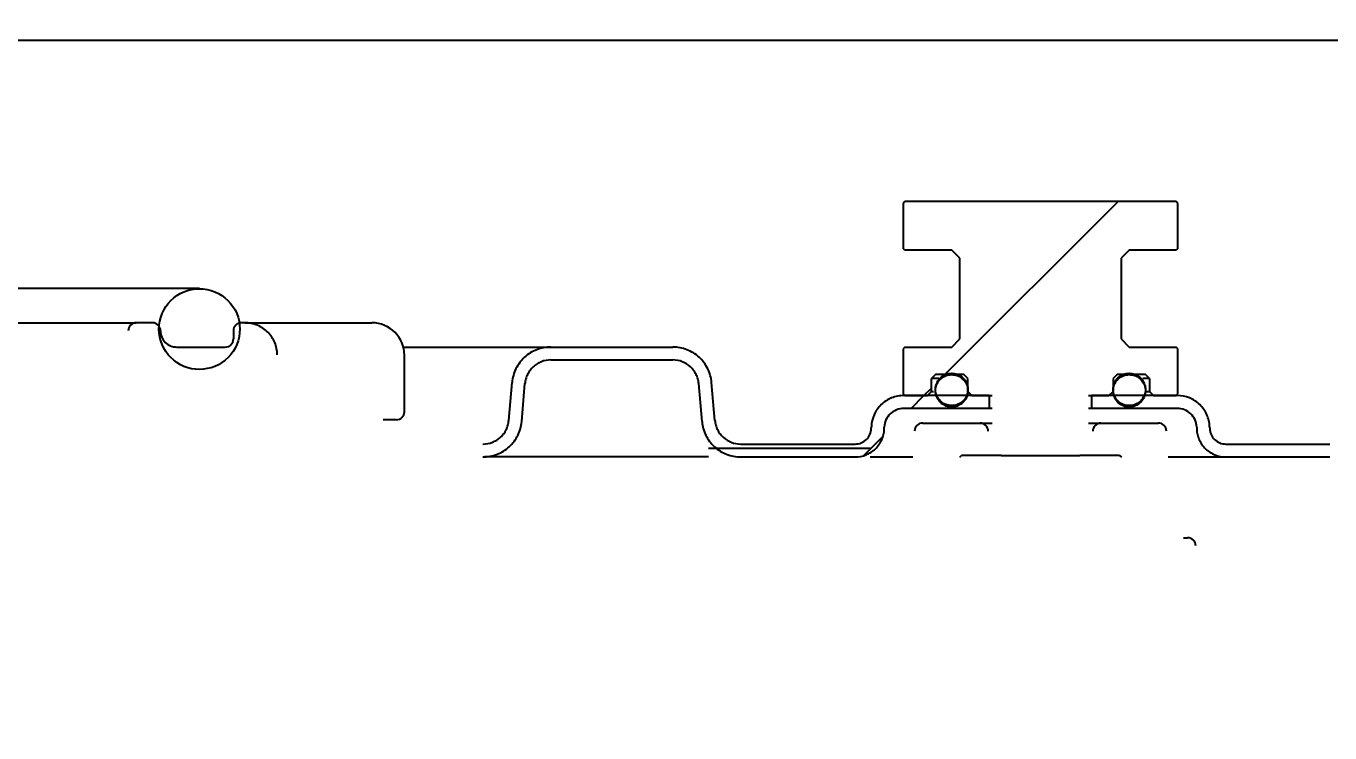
# Model space of a CAD drawing. Header units: millimetres. Extents: x 0 to 4637, y 0 to 3023.
# Drawn here: x 3714 to 3779.8, y 2643.1 to 2678.8 of the extents above; entities that cross this region are included whole.
import ezdxf
from ezdxf import colors
from ezdxf.entities.mleader import LeaderData, LeaderLine
from ezdxf.math import Vec2, Vec3

# ---------------------------------------------------------------- set-up
doc = ezdxf.new("R2010")
doc.units = ezdxf.units.MM
doc.layers.add('__192.168.1.11_U', color=7, linetype='Continuous')
doc.layers.add('Default', color=7, linetype='Continuous')
doc.styles.get("Standard").update_dxf_attribs({"font": 'calibri.ttf'})
pattern_1 = [(45, (804.727, 551.313), (-42.2873, 42.28725), []), (45, (832.92, 551.313), (-42.2873, 42.28725), [])]

msp = doc.modelspace()

# ---------------------------------------------------------------- hatches: boundary and pattern name
at = {"layer": '__192.168.1.11_U', "linetype": 'Continuous'}
h = msp.add_hatch(dxfattribs=at)
h.set_pattern_fill('LINE', scale=6.278552, angle=45, style=0)
h.set_pattern_definition([(45, (804.727, 551.313), (-14.09575, 14.09575), [])])
edge = h.paths.add_edge_path()
edge.add_line((3758.3075, 2669.9114), (3758.2197, 2669.8237))
edge.add_line((3758.2197, 2669.8237), (3758.2197, 2667.5506))
edge.add_line((3758.2197, 2667.5506), (3758.3075, 2667.4628))
edge.add_line((3758.3075, 2667.4628), (3760.6778, 2667.4628))
edge.add_spline(control_points=[(3760.6778, 2667.4628), (3760.8141, 2667.3268), (3760.9505, 2667.1907), (3761.0869, 2667.0547)], knot_values=[0, 0, 0, 0, 1, 1, 1, 1], degree=3, periodic=0)
edge.add_line((3761.0869, 2667.0547), (3761.0869, 2662.9736))
edge.add_spline(control_points=[(3761.0869, 2662.9736), (3760.9505, 2662.8376), (3760.8141, 2662.7016), (3760.6778, 2662.5655)], knot_values=[0, 0, 0, 0, 1, 1, 1, 1], degree=3, periodic=0)
edge.add_line((3760.6778, 2662.5655), (3758.3075, 2662.5655))
edge.add_line((3758.3075, 2662.5655), (3758.2197, 2662.4778))
edge.add_line((3758.2197, 2662.4778), (3758.2197, 2660.2046))
edge.add_line((3758.2197, 2660.2046), (3758.3075, 2660.1169))
edge.add_line((3758.3075, 2660.1169), (3759.4514, 2660.1169))
edge.add_line((3759.4514, 2660.1169), (3759.6558, 2660.321))
edge.add_line((3759.6558, 2660.321), (3759.6558, 2660.9739))
edge.add_line((3759.6558, 2660.9739), (3759.8601, 2661.178))
edge.add_line((3759.8601, 2661.178), (3761.2915, 2661.178))
edge.add_line((3761.2915, 2661.178), (3761.4961, 2660.9739))
edge.add_line((3761.4961, 2660.9739), (3761.4961, 2660.321))
edge.add_line((3761.4961, 2660.321), (3761.7009, 2660.1169))
edge.add_line((3761.7009, 2660.1169), (3762.7263, 2660.1169))
edge.add_line((3762.7263, 2660.1169), (3762.7263, 2650.7305))
edge.add_spline(control_points=[(3762.7263, 2650.7305), (3762.8634, 2650.5943), (3763.0006, 2650.4583), (3763.1379, 2650.3224)], knot_values=[0, 0, 0, 0, 1, 1, 1, 1], degree=3, periodic=0)
edge.add_line((3763.1379, 2650.3224), (3767.1771, 2650.3224))
edge.add_spline(control_points=[(3767.1771, 2650.3224), (3767.3144, 2650.4583), (3767.4516, 2650.5943), (3767.5887, 2650.7305)], knot_values=[0, 0, 0, 0, 1, 1, 1, 1], degree=3, periodic=0)
edge.add_line((3767.5887, 2650.7305), (3767.5887, 2660.1169))
edge.add_line((3767.5887, 2660.1169), (3768.6141, 2660.1169))
edge.add_line((3768.6141, 2660.1169), (3768.8189, 2660.321))
edge.add_line((3768.8189, 2660.321), (3768.8189, 2660.9739))
edge.add_line((3768.8189, 2660.9739), (3769.0235, 2661.178))
edge.add_line((3769.0235, 2661.178), (3770.4549, 2661.178))
edge.add_line((3770.4549, 2661.178), (3770.6592, 2660.9739))
edge.add_line((3770.6592, 2660.9739), (3770.6592, 2660.321))
edge.add_line((3770.6592, 2660.321), (3770.8635, 2660.1169))
edge.add_line((3770.8635, 2660.1169), (3772.0075, 2660.1169))
edge.add_line((3772.0075, 2660.1169), (3772.0953, 2660.2046))
edge.add_line((3772.0953, 2660.2046), (3772.0953, 2662.4778))
edge.add_line((3772.0953, 2662.4778), (3772.0075, 2662.5655))
edge.add_line((3772.0075, 2662.5655), (3769.6372, 2662.5655))
edge.add_spline(control_points=[(3769.6372, 2662.5655), (3769.5008, 2662.7016), (3769.3645, 2662.8376), (3769.2281, 2662.9736)], knot_values=[0, 0, 0, 0, 1, 1, 1, 1], degree=3, periodic=0)
edge.add_line((3769.2281, 2662.9736), (3769.2281, 2667.0547))
edge.add_spline(control_points=[(3769.2281, 2667.0547), (3769.3645, 2667.1907), (3769.5008, 2667.3268), (3769.6372, 2667.4628)], knot_values=[0, 0, 0, 0, 1, 1, 1, 1], degree=3, periodic=0)
edge.add_line((3769.6372, 2667.4628), (3772.0075, 2667.4628))
edge.add_line((3772.0075, 2667.4628), (3772.0953, 2667.5506))
edge.add_line((3772.0953, 2667.5506), (3772.0953, 2669.8237))
edge.add_line((3772.0953, 2669.8237), (3772.0075, 2669.9114))
edge.add_line((3772.0075, 2669.9114), (3758.3075, 2669.9114))
h = msp.add_hatch(dxfattribs=at)
h.set_pattern_fill('ANSI32', scale=6.278552, angle=0.000009, style=0)
h.set_pattern_definition(pattern_1)
edge = h.paths.add_edge_path()
edge.add_line((3762.5619, 2660.1169), (3758.2553, 2660.1169))
edge.add_spline(control_points=[(3758.2553, 2660.1169), (3758.1513, 2660.1169), (3758.046, 2660.1068), (3757.8401, 2660.0668), (3757.7403, 2660.0372), (3757.5469, 2659.9591), (3757.4525, 2659.91), (3757.2774, 2659.7963), (3757.1959, 2659.7315), (3757.0452, 2659.5861), (3756.9764, 2659.5054), (3756.857, 2659.3348), (3756.8055, 2659.2441), (3756.677, 2658.9553), (3756.6301, 2658.7524), (3756.6227, 2658.5415)], knot_values=[0, 0, 0, 0, 0.125, 0.125, 0.25, 0.25, 0.375, 0.375, 0.5, 0.5, 0.625, 0.625, 0.75, 0.75, 1, 1, 1, 1], degree=3, periodic=0)
edge.add_line((3756.6227, 2658.5415), (3756.6197, 2658.456))
edge.add_spline(control_points=[(3756.6197, 2658.456), (3756.6161, 2658.3505), (3756.5926, 2658.2491), (3756.507, 2658.0566), (3756.4462, 2657.9701), (3756.2956, 2657.8247), (3756.2061, 2657.7667), (3756.0128, 2657.6886), (3755.9077, 2657.6683), (3755.8036, 2657.6683)], knot_values=[0, 0, 0, 0, 0.25, 0.25, 0.5, 0.5, 0.75, 0.75, 1, 1, 1, 1], degree=3, periodic=0)
edge.add_line((3755.8036, 2657.6683), (3750.0292, 2657.6683))
edge.add_spline(control_points=[(3750.0292, 2657.6683), (3749.8685, 2657.6683), (3749.7058, 2657.6988), (3749.4061, 2657.8153), (3749.2657, 2657.9025), (3749.0877, 2658.0656), (3749.0326, 2658.1264), (3748.9357, 2658.2556), (3748.8937, 2658.3241), (3748.8223, 2658.4688), (3748.793, 2658.5455), (3748.7497, 2658.7006), (3748.7353, 2658.7797), (3748.7282, 2658.8604)], knot_values=[0, 0, 0, 0, 0.25, 0.25, 0.5, 0.5, 0.625, 0.625, 0.75, 0.75, 0.875, 0.875, 1, 1, 1, 1], degree=3, periodic=0)
edge.add_line((3748.7282, 2658.8604), (3748.5605, 2660.7774))
edge.add_spline(control_points=[(3748.5605, 2660.7774), (3748.5498, 2660.8991), (3748.5281, 2661.018), (3748.4632, 2661.2501), (3748.4196, 2661.3643), (3748.312, 2661.5824), (3748.2488, 2661.6852), (3748.104, 2661.8782), (3748.0214, 2661.9694), (3747.8428, 2662.133), (3747.7468, 2662.2058), (3747.5415, 2662.3336), (3747.4313, 2662.3887), (3747.2062, 2662.4762), (3747.0903, 2662.5094), (3746.8518, 2662.5542), (3746.7296, 2662.5655), (3746.609, 2662.5655)], knot_values=[0, 0, 0, 0, 0.125, 0.125, 0.25, 0.25, 0.375, 0.375, 0.5, 0.5, 0.625, 0.625, 0.75, 0.75, 0.875, 0.875, 1, 1, 1, 1], degree=3, periodic=0)
edge.add_line((3746.609, 2662.5655), (3740.4451, 2662.5655))
edge.add_spline(control_points=[(3740.4451, 2662.5655), (3740.204, 2662.5655), (3739.9603, 2662.5198), (3739.5112, 2662.3454), (3739.3005, 2662.2145), (3739.0338, 2661.9705), (3738.9513, 2661.8797), (3738.8056, 2661.6857), (3738.7425, 2661.583), (3738.6356, 2661.3666), (3738.5915, 2661.2518), (3738.5261, 2661.0183), (3738.5043, 2660.8991), (3738.4936, 2660.7774)], knot_values=[0, 0, 0, 0, 0.25, 0.25, 0.5, 0.5, 0.625, 0.625, 0.75, 0.75, 0.875, 0.875, 1, 1, 1, 1], degree=3, periodic=0)
edge.add_line((3738.4936, 2660.7774), (3738.3259, 2658.8604))
edge.add_spline(control_points=[(3738.3259, 2658.8604), (3738.3188, 2658.7797), (3738.3044, 2658.7008), (3738.2613, 2658.546), (3738.2321, 2658.4695), (3738.1606, 2658.3244), (3738.1185, 2658.2559), (3738.0219, 2658.1268), (3737.9667, 2658.0659), (3737.8478, 2657.957), (3737.7838, 2657.9084), (3737.6466, 2657.8229), (3737.5732, 2657.7862), (3737.3483, 2657.6987), (3737.1857, 2657.6683), (3737.0249, 2657.6683)], knot_values=[0, 0, 0, 0, 0.125, 0.125, 0.25, 0.25, 0.375, 0.375, 0.5, 0.5, 0.625, 0.625, 0.75, 0.75, 1, 1, 1, 1], degree=3, periodic=0)
edge.add_line((3737.0249, 2657.6683), (3719.4474, 2657.6683))
edge.add_spline(control_points=[(3719.4474, 2657.6683), (3719.3339, 2657.6683), (3719.22, 2657.6534), (3718.9991, 2657.5942), (3718.8943, 2657.5509), (3718.5971, 2657.3796), (3718.4308, 2657.2134), (3718.3164, 2657.0153)], knot_values=[0, 0, 0, 0, 0.25, 0.25, 0.5, 0.5, 1, 1, 1, 1], degree=3, periodic=0)
edge.add_spline(control_points=[(3718.3164, 2657.0153), (3718.2591, 2656.9161), (3718.1758, 2656.833), (3717.978, 2656.719), (3717.8645, 2656.6888), (3717.7509, 2656.6888)], knot_values=[0, 0, 0, 0, 0.5, 0.5, 1, 1, 1, 1], degree=3, periodic=0)
edge.add_line((3717.7509, 2656.6888), (3715.979, 2656.6888))
edge.add_line((3715.979, 2656.6888), (3715.979, 2656.0358))
edge.add_line((3715.979, 2656.0358), (3717.7923, 2656.0358))
edge.add_spline(control_points=[(3717.7923, 2656.0358), (3717.906, 2656.0358), (3718.0194, 2656.0506), (3718.2408, 2656.1099), (3718.3455, 2656.1533), (3718.6422, 2656.3242), (3718.8089, 2656.4905), (3718.9234, 2656.6888)], knot_values=[0, 0, 0, 0, 0.25, 0.25, 0.5, 0.5, 1, 1, 1, 1], degree=3, periodic=0)
edge.add_spline(control_points=[(3718.9234, 2656.6888), (3718.9804, 2656.7876), (3719.0633, 2656.8707), (3719.262, 2656.9853), (3719.3754, 2657.0153), (3719.4889, 2657.0153)], knot_values=[0, 0, 0, 0, 0.5, 0.5, 1, 1, 1, 1], degree=3, periodic=0)
edge.add_line((3719.4889, 2657.0153), (3737.0249, 2657.0153))
edge.add_spline(control_points=[(3737.0249, 2657.0153), (3737.2659, 2657.0153), (3737.5097, 2657.061), (3737.9588, 2657.2355), (3738.1695, 2657.3663), (3738.4362, 2657.6104), (3738.5187, 2657.7011), (3738.6643, 2657.8952), (3738.7274, 2657.9978), (3738.8344, 2658.2142), (3738.8785, 2658.329), (3738.9439, 2658.5625), (3738.9657, 2658.6818), (3738.9764, 2658.8035)], knot_values=[0, 0, 0, 0, 0.25, 0.25, 0.5, 0.5, 0.625, 0.625, 0.75, 0.75, 0.875, 0.875, 1, 1, 1, 1], degree=3, periodic=0)
edge.add_line((3738.9764, 2658.8035), (3739.1441, 2660.7205))
edge.add_spline(control_points=[(3739.1441, 2660.7205), (3739.1512, 2660.8011), (3739.1656, 2660.8801), (3739.2087, 2661.0348), (3739.2379, 2661.1114), (3739.3094, 2661.2565), (3739.3515, 2661.325), (3739.4481, 2661.454), (3739.5033, 2661.5149), (3739.6221, 2661.6239), (3739.6862, 2661.6725), (3739.8234, 2661.7579), (3739.8967, 2661.7946), (3740.1217, 2661.8821), (3740.2843, 2661.9126), (3740.4451, 2661.9126)], knot_values=[0, 0, 0, 0, 0.125, 0.125, 0.25, 0.25, 0.375, 0.375, 0.5, 0.5, 0.625, 0.625, 0.75, 0.75, 1, 1, 1, 1], degree=3, periodic=0)
edge.add_line((3740.4451, 2661.9126), (3746.609, 2661.9126))
edge.add_spline(control_points=[(3746.609, 2661.9126), (3746.7697, 2661.9126), (3746.9324, 2661.8821), (3747.2321, 2661.7656), (3747.3725, 2661.6783), (3747.5505, 2661.5152), (3747.6057, 2661.4544), (3747.7025, 2661.3252), (3747.7445, 2661.2567), (3747.8159, 2661.112), (3747.8452, 2661.0353), (3747.8885, 2660.8802), (3747.9029, 2660.8011), (3747.91, 2660.7205)], knot_values=[0, 0, 0, 0, 0.25, 0.25, 0.5, 0.5, 0.625, 0.625, 0.75, 0.75, 0.875, 0.875, 1, 1, 1, 1], degree=3, periodic=0)
edge.add_line((3747.91, 2660.7205), (3748.0777, 2658.8035))
edge.add_spline(control_points=[(3748.0777, 2658.8035), (3748.0884, 2658.6817), (3748.1102, 2658.5628), (3748.1751, 2658.3307), (3748.2186, 2658.2165), (3748.3263, 2657.9984), (3748.3895, 2657.8957), (3748.5342, 2657.7026), (3748.6168, 2657.6115), (3748.7954, 2657.4478), (3748.8914, 2657.375), (3749.0968, 2657.2472), (3749.2069, 2657.1921), (3749.4321, 2657.1046), (3749.5479, 2657.0715), (3749.7864, 2657.0266), (3749.9086, 2657.0153), (3750.0292, 2657.0153)], knot_values=[0, 0, 0, 0, 0.125, 0.125, 0.25, 0.25, 0.375, 0.375, 0.5, 0.5, 0.625, 0.625, 0.75, 0.75, 0.875, 0.875, 1, 1, 1, 1], degree=3, periodic=0)
edge.add_line((3750.0292, 2657.0153), (3755.8036, 2657.0153))
edge.add_spline(control_points=[(3755.8036, 2657.0153), (3755.9909, 2657.0153), (3756.1801, 2657.052), (3756.4412, 2657.1574), (3756.5261, 2657.2016), (3756.6836, 2657.3039), (3756.757, 2657.3622), (3756.8926, 2657.4931), (3756.9545, 2657.5657), (3757.062, 2657.7192), (3757.1082, 2657.8009), (3757.2239, 2658.0608), (3757.2661, 2658.2433), (3757.2727, 2658.4332)], knot_values=[0, 0, 0, 0, 0.25, 0.25, 0.375, 0.375, 0.5, 0.5, 0.625, 0.625, 0.75, 0.75, 1, 1, 1, 1], degree=3, periodic=0)
edge.add_line((3757.2727, 2658.4332), (3757.2757, 2658.5187))
edge.add_spline(control_points=[(3757.2757, 2658.5187), (3757.2801, 2658.6453), (3757.3083, 2658.767), (3757.4111, 2658.998), (3757.484, 2659.1018), (3757.6649, 2659.2763), (3757.7722, 2659.3458), (3758.0043, 2659.4395), (3758.1304, 2659.4639), (3758.2553, 2659.4639)], knot_values=[0, 0, 0, 0, 0.25, 0.25, 0.5, 0.5, 0.75, 0.75, 1, 1, 1, 1], degree=3, periodic=0)
edge.add_line((3758.2553, 2659.4639), (3762.5619, 2659.4639))
edge.add_line((3762.5619, 2659.4639), (3762.5619, 2660.1169))
h = msp.add_hatch(dxfattribs=at)
h.set_pattern_fill('LINE', scale=12.557105, angle=45, style=0)
h.set_pattern_definition([(45, (804.727, 551.313), (-28.1915, 28.1915), [])])
edge = h.paths.add_edge_path()
edge.add_spline(control_points=[(3761.4149, 2660.0702), (3761.4619, 2660.1674), (3761.4888, 2660.2721), (3761.5008, 2660.4859), (3761.4854, 2660.594), (3761.4147, 2660.7951), (3761.3588, 2660.8894), (3761.2167, 2661.0479), (3761.129, 2661.1137), (3760.9368, 2661.2061), (3760.8312, 2661.2334), (3760.6174, 2661.2455), (3760.5103, 2661.2307), (3760.3065, 2661.1598), (3760.2134, 2661.1049), (3760.0534, 2660.9623), (3759.9877, 2660.8753), (3759.8949, 2660.6833), (3759.8675, 2660.5771), (3759.8554, 2660.3646), (3759.8707, 2660.256), (3759.941, 2660.0549), (3759.9965, 2659.9608), (3760.1392, 2659.8012), (3760.2256, 2659.736), (3760.4199, 2659.6426), (3760.5246, 2659.6157), (3760.7387, 2659.6036), (3760.8466, 2659.6189), (3761.1488, 2659.7241), (3761.3209, 2659.8758), (3761.4149, 2660.0702)], knot_values=[0, 0, 0, 0, 0.0625, 0.0625, 0.125, 0.125, 0.1875, 0.1875, 0.25, 0.25, 0.3125, 0.3125, 0.375, 0.375, 0.4375, 0.4375, 0.5, 0.5, 0.5625, 0.5625, 0.625, 0.625, 0.6875, 0.6875, 0.75, 0.75, 0.8125, 0.8125, 0.875, 0.875, 1, 1, 1, 1], degree=3, periodic=1)
h = msp.add_hatch(dxfattribs=at)
h.set_pattern_fill('ANSI32', scale=6.278552, angle=0.000009, style=0)
h.set_pattern_definition(pattern_1)
edge = h.paths.add_edge_path()
edge.add_line((3827.5974, 2578.4957), (3827.5402, 2585.0539))
edge.add_spline(control_points=[(3827.5402, 2585.0539), (3827.5383, 2585.267), (3827.5158, 2585.4774), (3827.43, 2585.893), (3827.3658, 2586.0996), (3827.2009, 2586.4903), (3827.1001, 2586.6764), (3826.8613, 2587.03), (3826.724, 2587.1953), (3826.4235, 2587.4932), (3826.2583, 2587.628), (3825.9014, 2587.8647), (3825.7141, 2587.9638), (3825.3225, 2588.125), (3825.1158, 2588.1874), (3824.6985, 2588.2697), (3824.4879, 2588.2903), (3824.2754, 2588.2903)], knot_values=[0, 0, 0, 0, 0.125, 0.125, 0.25, 0.25, 0.375, 0.375, 0.5, 0.5, 0.625, 0.625, 0.75, 0.75, 0.875, 0.875, 1, 1, 1, 1], degree=3, periodic=0)
edge.add_line((3824.2754, 2588.2903), (3790.7255, 2588.2903))
edge.add_spline(control_points=[(3790.7255, 2588.2903), (3790.3021, 2588.2903), (3789.8804, 2588.3311), (3789.2507, 2588.4554), (3789.0427, 2588.5073), (3788.6361, 2588.63), (3788.2372, 2588.7719), (3787.8536, 2588.9519), (3787.4778, 2589.1512), (3787.2928, 2589.2613), (3786.7593, 2589.6153), (3786.4313, 2589.8828), (3785.829, 2590.4793), (3785.5529, 2590.8123), (3785.0777, 2591.5155), (3784.8759, 2591.8874), (3784.6274, 2592.4758), (3784.5534, 2592.6781), (3784.4268, 2593.0852), (3784.3739, 2593.2906), (3784.2454, 2593.9123), (3784.1998, 2594.3339), (3784.196, 2594.763)], knot_values=[0, 0, 0, 0, 0.125, 0.125, 0.1875, 0.1875, 0.25, 0.3125, 0.3125, 0.375, 0.375, 0.5, 0.5, 0.625, 0.625, 0.75, 0.75, 0.8125, 0.8125, 0.875, 0.875, 1, 1, 1, 1], degree=3, periodic=0)
edge.add_line((3784.196, 2594.763), (3783.681, 2653.7846))
edge.add_spline(control_points=[(3783.681, 2653.7846), (3783.6787, 2654.0421), (3783.6514, 2654.2951), (3783.5486, 2654.7924), (3783.4719, 2655.0392), (3783.2731, 2655.51), (3783.152, 2655.7331), (3782.8668, 2656.1551), (3782.7012, 2656.3548), (3782.3398, 2656.7128), (3782.143, 2656.8733), (3781.7163, 2657.1564), (3781.4887, 2657.277), (3781.0192, 2657.4702), (3780.7741, 2657.5443), (3780.2703, 2657.6438), (3780.0173, 2657.6683), (3779.7633, 2657.6683)], knot_values=[0, 0, 0, 0, 0.125, 0.125, 0.25, 0.25, 0.375, 0.375, 0.5, 0.5, 0.625, 0.625, 0.75, 0.75, 0.875, 0.875, 1, 1, 1, 1], degree=3, periodic=0)
edge.add_line((3779.7633, 2657.6683), (3774.5114, 2657.6683))
edge.add_spline(control_points=[(3774.5114, 2657.6683), (3774.4074, 2657.6683), (3774.3022, 2657.6887), (3774.1092, 2657.7666), (3774.0194, 2657.8247), (3773.8693, 2657.9695), (3773.8081, 2658.0565), (3773.7228, 2658.2479), (3773.6989, 2658.3506), (3773.6952, 2658.456)], knot_values=[0, 0, 0, 0, 0.25, 0.25, 0.5, 0.5, 0.75, 0.75, 1, 1, 1, 1], degree=3, periodic=0)
edge.add_line((3773.6952, 2658.456), (3773.6922, 2658.5415))
edge.add_spline(control_points=[(3773.6922, 2658.5415), (3773.6886, 2658.6469), (3773.6748, 2658.7503), (3773.628, 2658.953), (3773.5944, 2659.0534), (3773.5091, 2659.2448), (3773.4577, 2659.3353), (3773.3381, 2659.5061), (3773.269, 2659.5869), (3773.1188, 2659.7317), (3773.0373, 2659.7965), (3772.8616, 2659.9105), (3772.7676, 2659.9593), (3772.4781, 2660.0761), (3772.2677, 2660.1169), (3772.0596, 2660.1169)], knot_values=[0, 0, 0, 0, 0.125, 0.125, 0.25, 0.25, 0.375, 0.375, 0.5, 0.5, 0.625, 0.625, 0.75, 0.75, 1, 1, 1, 1], degree=3, periodic=0)
edge.add_line((3772.0596, 2660.1169), (3767.7531, 2660.1169))
edge.add_line((3767.7531, 2660.1169), (3767.7531, 2659.4639))
edge.add_line((3767.7531, 2659.4639), (3772.0596, 2659.4639))
edge.add_spline(control_points=[(3772.0596, 2659.4639), (3772.1845, 2659.4639), (3772.3107, 2659.4394), (3772.5424, 2659.346), (3772.6501, 2659.2763), (3772.8303, 2659.1025), (3772.9037, 2658.9981), (3773.0062, 2658.7684), (3773.0348, 2658.6452), (3773.0393, 2658.5187)], knot_values=[0, 0, 0, 0, 0.25, 0.25, 0.5, 0.5, 0.75, 0.75, 1, 1, 1, 1], degree=3, periodic=0)
edge.add_line((3773.0393, 2658.5187), (3773.0423, 2658.4332))
edge.add_spline(control_points=[(3773.0423, 2658.4332), (3773.0456, 2658.3383), (3773.0579, 2658.2453), (3773.1001, 2658.0628), (3773.1303, 2657.9725), (3773.2071, 2657.8003), (3773.2533, 2657.7188), (3773.361, 2657.5651), (3773.4232, 2657.4923), (3773.5583, 2657.362), (3773.6316, 2657.3037), (3773.7897, 2657.2011), (3773.8743, 2657.1572), (3774.1348, 2657.052), (3774.3241, 2657.0153), (3774.5114, 2657.0153)], knot_values=[0, 0, 0, 0, 0.125, 0.125, 0.25, 0.25, 0.375, 0.375, 0.5, 0.5, 0.625, 0.625, 0.75, 0.75, 1, 1, 1, 1], degree=3, periodic=0)
edge.add_line((3774.5114, 2657.0153), (3779.7633, 2657.0153))
edge.add_spline(control_points=[(3779.7633, 2657.0153), (3779.975, 2657.0153), (3780.1858, 2656.9949), (3780.6056, 2656.912), (3780.8099, 2656.8502), (3781.2012, 2656.6892), (3781.3908, 2656.5888), (3781.7464, 2656.3528), (3781.9104, 2656.2191), (3782.2115, 2655.9208), (3782.3496, 2655.7543), (3782.5872, 2655.4027), (3782.6881, 2655.2168), (3782.8538, 2654.8244), (3782.9177, 2654.6187), (3783.0034, 2654.2043), (3783.0262, 2653.9935), (3783.028, 2653.7789)], knot_values=[0, 0, 0, 0, 0.125, 0.125, 0.25, 0.25, 0.375, 0.375, 0.5, 0.5, 0.625, 0.625, 0.75, 0.75, 0.875, 0.875, 1, 1, 1, 1], degree=3, periodic=0)
edge.add_line((3783.028, 2653.7789), (3783.5431, 2594.7573))
edge.add_spline(control_points=[(3783.5431, 2594.7573), (3783.5472, 2594.2853), (3783.5973, 2593.8215), (3783.7387, 2593.1377), (3783.797, 2592.9118), (3783.9362, 2592.464), (3784.0175, 2592.2414), (3784.2909, 2591.5941), (3784.5129, 2591.1851), (3785.0357, 2590.4115), (3785.3394, 2590.0453), (3786.0018, 2589.389), (3786.3627, 2589.0948), (3786.9495, 2588.7054), (3787.153, 2588.5844), (3787.5664, 2588.3651), (3787.9884, 2588.1671), (3788.4271, 2588.0109), (3788.8744, 2587.876), (3789.1033, 2587.8189), (3789.7959, 2587.6822), (3790.2597, 2587.6373), (3790.7255, 2587.6373)], knot_values=[0, 0, 0, 0, 0.125, 0.125, 0.1875, 0.1875, 0.25, 0.25, 0.375, 0.375, 0.5, 0.5, 0.625, 0.625, 0.6875, 0.6875, 0.75, 0.8125, 0.8125, 0.875, 0.875, 1, 1, 1, 1], degree=3, periodic=0)
edge.add_line((3790.7255, 2587.6373), (3824.2754, 2587.6373))
edge.add_spline(control_points=[(3824.2754, 2587.6373), (3824.4454, 2587.6373), (3824.6139, 2587.6209), (3824.9477, 2587.555), (3825.1131, 2587.5051), (3825.4264, 2587.3761), (3825.5762, 2587.2968), (3825.8617, 2587.1075), (3825.9939, 2586.9996), (3826.2343, 2586.7613), (3826.3441, 2586.6291), (3826.5352, 2586.3462), (3826.6158, 2586.1973), (3826.7477, 2585.8847), (3826.7991, 2585.7195), (3826.8677, 2585.387), (3826.8857, 2585.2187), (3826.8872, 2585.0482)], knot_values=[0, 0, 0, 0, 0.125, 0.125, 0.25, 0.25, 0.375, 0.375, 0.5, 0.5, 0.625, 0.625, 0.75, 0.75, 0.875, 0.875, 1, 1, 1, 1], degree=3, periodic=0)
edge.add_line((3826.8872, 2585.0482), (3826.9444, 2578.4957))
edge.add_line((3826.9444, 2578.4957), (3827.5974, 2578.4957))

# ---------------------------------------------------------------- linework, layer by layer
at = {"layer": '__192.168.1.11_U', "color": 7, "linetype": 'Continuous'}
for p, q in [((3568.2639, 2678.0736), (3815.9842, 2678.0736)), ((3758.3075, 2669.9114), (3758.2197, 2669.8237)), ((3758.2197, 2669.8237), (3758.2197, 2667.5506)), ((3772.0075, 2669.9114), (3758.3075, 2669.9114)), ((3772.0953, 2669.8237), (3772.0075, 2669.9114)), ((3772.0953, 2667.5506), (3772.0953, 2669.8237)), ((3758.3075, 2667.4628), (3758.2197, 2667.5506)), ((3760.6778, 2667.4628), (3758.3075, 2667.4628)), ((3761.0869, 2667.0547), (3760.6778, 2667.4628)), ((3769.6372, 2667.4628), (3769.2281, 2667.0547)), ((3772.0075, 2667.4628), (3769.6372, 2667.4628)), ((3772.0953, 2667.5506), (3772.0075, 2667.4628)), ((3761.0869, 2662.9736), (3761.0869, 2667.0547)), ((3769.2281, 2667.0547), (3769.2281, 2662.9736)), ((3722.7131, 2665.5159), (3660.6837, 2665.5159)), ((3706.077, 2663.7899), (3719.5293, 2663.7899)), ((3720.3456, 2663.7899), (3719.5293, 2663.7899)), ((3725.0128, 2663.7899), (3724.8349, 2663.7899)), ((3725.0128, 2663.7899), (3731.4232, 2663.7899)), ((3724.4268, 2663.3818), (3724.4268, 2662.9736)), ((3760.6778, 2662.5655), (3761.0869, 2662.9736)), ((3769.2281, 2662.9736), (3769.6372, 2662.5655)), ((3721.57, 2662.5655), (3724.0187, 2662.5655)), ((3733.0038, 2662.5655), (3740.4451, 2662.5655)), ((3733.0556, 2659.3007), (3733.0556, 2662.1574)), ((3740.4451, 2662.5655), (3746.609, 2662.5655)), ((3758.3075, 2662.5655), (3758.2197, 2662.4778)), ((3758.2197, 2662.4778), (3758.2197, 2660.2046)), ((3758.3075, 2662.5655), (3760.6778, 2662.5655)), ((3769.6372, 2662.5655), (3772.0075, 2662.5655)), ((3772.0953, 2662.4778), (3772.0075, 2662.5655)), ((3772.0953, 2660.2046), (3772.0953, 2662.4778)), ((3740.4451, 2661.9126), (3746.609, 2661.9126)), ((3759.8601, 2661.178), (3759.6558, 2660.9739)), ((3760.0213, 2660.9739), (3759.6558, 2660.9739)), ((3759.6558, 2660.321), (3759.6558, 2660.9739)), ((3761.2915, 2661.178), (3759.8601, 2661.178)), ((3761.4961, 2660.9739), (3761.2915, 2661.178)), ((3761.4961, 2660.321), (3761.4961, 2660.9739)), ((3769.0235, 2661.178), (3768.8189, 2660.9739)), ((3768.8189, 2660.9739), (3768.8189, 2660.321)), ((3770.4549, 2661.178), (3769.0235, 2661.178)), ((3770.6592, 2660.9739), (3770.3182, 2660.9739)), ((3770.6592, 2660.9739), (3770.4549, 2661.178)), ((3770.6592, 2660.9739), (3770.6592, 2660.321)), ((3738.3259, 2658.8604), (3738.4936, 2660.7774)), ((3738.9764, 2658.8035), (3739.1441, 2660.7205)), ((3748.0777, 2658.8035), (3747.91, 2660.7205)), ((3748.7282, 2658.8604), (3748.5605, 2660.7774)), ((3758.2197, 2660.2046), (3758.3075, 2660.1169)), ((3759.4514, 2660.1169), (3759.6558, 2660.321)), ((3759.6558, 2660.321), (3759.7664, 2660.321)), ((3761.4961, 2660.321), (3761.7009, 2660.1169)), ((3768.6141, 2660.1169), (3768.8189, 2660.321)), ((3770.4406, 2660.321), (3770.6592, 2660.321)), ((3770.6592, 2660.321), (3770.8635, 2660.1169)), ((3772.0075, 2660.1169), (3772.0953, 2660.2046)), ((3762.5619, 2660.1169), (3758.2553, 2660.1169)), ((3758.3075, 2660.1169), (3759.4514, 2660.1169)), ((3761.7009, 2660.1169), (3762.7263, 2660.1169)), ((3762.5619, 2660.1169), (3762.5619, 2659.4639)), ((3767.5887, 2660.1169), (3768.6141, 2660.1169)), ((3772.0596, 2660.1169), (3767.7531, 2660.1169)), ((3767.7531, 2659.4639), (3767.7531, 2660.1169)), ((3770.8635, 2660.1169), (3772.0075, 2660.1169)), ((3732.6475, 2658.8926), (3731.9953, 2658.8926)), ((3762.5619, 2659.4639), (3758.2553, 2659.4639)), ((3762.7263, 2659.4639), (3762.5619, 2659.4639)), ((3767.7531, 2659.4639), (3767.5887, 2659.4639)), ((3772.0596, 2659.4639), (3767.7531, 2659.4639)), ((3756.6197, 2658.456), (3756.6227, 2658.5415)), ((3757.2727, 2658.4332), (3757.2757, 2658.5187)), ((3759.2091, 2658.7293), (3762.1106, 2658.7293)), ((3762.1106, 2658.7293), (3762.7263, 2658.7293)), ((3767.5887, 2658.7293), (3768.2044, 2658.7293)), ((3768.2044, 2658.7293), (3771.1059, 2658.7293)), ((3773.0393, 2658.5187), (3773.0423, 2658.4332)), ((3773.6922, 2658.5415), (3773.6952, 2658.456)), ((3750.0292, 2657.6683), (3755.8036, 2657.6683)), ((3774.5114, 2657.6683), (3779.7633, 2657.6683)), ((3748.4032, 2657.0153), (3737.1038, 2657.0153)), ((3756.5653, 2657.4402), (3748.4032, 2657.4402)), ((3750.0292, 2657.0153), (3755.8036, 2657.0153)), ((3756.5653, 2657.0153), (3758.7097, 2657.0153)), ((3761.0813, 2657.0098), (3761.1687, 2657.0969)), ((3763.1717, 2657.0969), (3761.1687, 2657.0969)), ((3763.1717, 2657.0969), (3767.1433, 2657.0969)), ((3769.1463, 2657.0969), (3767.1433, 2657.0969)), ((3769.1463, 2657.0969), (3769.245, 2656.9985)), ((3771.5925, 2657.0153), (3774.5114, 2657.0153)), ((3774.5114, 2657.0153), (3779.7633, 2657.0153)), ((3772.3714, 2652.9342), (3772.5846, 2652.9342))]:
    msp.add_line(p, q, dxfattribs=at)
for centre, radius, start, end in [((3731.4232, 2662.1574), 1.6324, 0, 90), ((3732.6475, 2659.3007), 0.4081, 270, 0), ((3772.5846, 2652.5261), 0.4081, 0.3, 90)]:
    msp.add_arc(centre, radius, start, end, dxfattribs=at)
for points, knots in [([(3724.4078, 2664.6121), (3724.1074, 2665.0599), (3723.6299, 2665.3746), (3722.585, 2665.5804), (3722.0195, 2665.4669), (3721.135, 2664.8744), (3720.8156, 2664.3994), (3720.6068, 2663.3425), (3720.7214, 2662.7818), (3721.3146, 2661.8968), (3721.7946, 2661.5772), (3722.8387, 2661.3704), (3723.4008, 2661.4803), (3724.2954, 2662.079), (3724.6115, 2662.5566), (3724.8184, 2663.602), (3724.7082, 2664.1643), (3724.4078, 2664.6121)], [0, 0, 0, 0, 0.125, 0.125, 0.25, 0.25, 0.375, 0.375, 0.5, 0.5, 0.625, 0.625, 0.75, 0.75, 0.875, 0.875, 1, 1, 1, 1]), ([(3719.5293, 2663.7899), (3719.4235, 2663.7899), (3719.3181, 2663.7469), (3719.1662, 2663.5965), (3719.1221, 2663.4925), (3719.1212, 2663.3853)], [0, 0, 0, 0, 0.5, 0.5, 1, 1, 1, 1]), ([(3720.7537, 2663.3818), (3720.7537, 2663.4889), (3720.7094, 2663.5951), (3720.5589, 2663.7456), (3720.4525, 2663.7899), (3720.3456, 2663.7899)], [0, 0, 0, 0, 0.5, 0.5, 1, 1, 1, 1]), ([(3724.8349, 2663.7899), (3724.7281, 2663.7899), (3724.6221, 2663.746), (3724.4706, 2663.5946), (3724.4268, 2663.4891), (3724.4268, 2663.3818)], [0, 0, 0, 0, 0.5, 0.5, 1, 1, 1, 1]), ([(3726.6452, 2662.1717), (3726.6443, 2662.279), (3726.6329, 2662.3844), (3726.59, 2662.5916), (3726.5581, 2662.6944), (3726.4752, 2662.8906), (3726.4248, 2662.9836), (3726.306, 2663.1594), (3726.2369, 2663.2426), (3726.0111, 2663.4663), (3725.8295, 2663.5866), (3725.4383, 2663.7476), (3725.2245, 2663.7899), (3725.0128, 2663.7899)], [0, 0, 0, 0, 0.125, 0.125, 0.25, 0.25, 0.375, 0.375, 0.5, 0.5, 0.75, 0.75, 1, 1, 1, 1]), ([(3720.7537, 2663.3818), (3720.7537, 2663.2739), (3720.775, 2663.168), (3720.8569, 2662.9703), (3720.9176, 2662.8797), (3721.0683, 2662.7291), (3721.1595, 2662.6683), (3721.356, 2662.5869), (3721.4635, 2662.5655), (3721.57, 2662.5655)], [0, 0, 0, 0, 0.25, 0.25, 0.5, 0.5, 0.75, 0.75, 1, 1, 1, 1]), ([(3724.0187, 2662.5655), (3724.1255, 2662.5655), (3724.2316, 2662.6094), (3724.383, 2662.7608), (3724.4268, 2662.8663), (3724.4268, 2662.9736)], [0, 0, 0, 0, 0.5, 0.5, 1, 1, 1, 1]), ([(3740.4451, 2662.5655), (3740.204, 2662.5655), (3739.9603, 2662.5198), (3739.5112, 2662.3454), (3739.3005, 2662.2145), (3739.0338, 2661.9705), (3738.9513, 2661.8797), (3738.8056, 2661.6857), (3738.7425, 2661.583), (3738.6356, 2661.3666), (3738.5915, 2661.2518), (3738.5261, 2661.0183), (3738.5043, 2660.8991), (3738.4936, 2660.7774)], [0, 0, 0, 0, 0.25, 0.25, 0.5, 0.5, 0.625, 0.625, 0.75, 0.75, 0.875, 0.875, 1, 1, 1, 1]), ([(3748.5605, 2660.7774), (3748.5498, 2660.8991), (3748.5281, 2661.018), (3748.4632, 2661.2501), (3748.4196, 2661.3643), (3748.312, 2661.5824), (3748.2488, 2661.6852), (3748.104, 2661.8782), (3748.0214, 2661.9694), (3747.8428, 2662.133), (3747.7468, 2662.2058), (3747.5415, 2662.3336), (3747.4313, 2662.3887), (3747.2062, 2662.4762), (3747.0903, 2662.5094), (3746.8518, 2662.5542), (3746.7296, 2662.5655), (3746.609, 2662.5655)], [0, 0, 0, 0, 0.125, 0.125, 0.25, 0.25, 0.375, 0.375, 0.5, 0.5, 0.625, 0.625, 0.75, 0.75, 0.875, 0.875, 1, 1, 1, 1]), ([(3740.4451, 2661.9126), (3740.2843, 2661.9126), (3740.1217, 2661.8821), (3739.8967, 2661.7946), (3739.8234, 2661.7579), (3739.6862, 2661.6725), (3739.6221, 2661.6239), (3739.5033, 2661.5149), (3739.4481, 2661.454), (3739.3515, 2661.325), (3739.3094, 2661.2565), (3739.2379, 2661.1114), (3739.2087, 2661.0348), (3739.1656, 2660.8801), (3739.1512, 2660.8011), (3739.1441, 2660.7205)], [0, 0, 0, 0, 0.25, 0.25, 0.375, 0.375, 0.5, 0.5, 0.625, 0.625, 0.75, 0.75, 0.875, 0.875, 1, 1, 1, 1]), ([(3747.91, 2660.7205), (3747.9029, 2660.8011), (3747.8885, 2660.8802), (3747.8452, 2661.0353), (3747.8159, 2661.112), (3747.7445, 2661.2567), (3747.7025, 2661.3252), (3747.6057, 2661.4544), (3747.5505, 2661.5152), (3747.3725, 2661.6783), (3747.2321, 2661.7656), (3746.9324, 2661.8821), (3746.7697, 2661.9126), (3746.609, 2661.9126)], [0, 0, 0, 0, 0.125, 0.125, 0.25, 0.25, 0.375, 0.375, 0.5, 0.5, 0.75, 0.75, 1, 1, 1, 1]), ([(3761.4149, 2660.0702), (3761.4546, 2660.1522), (3761.4806, 2660.2422), (3761.4909, 2660.3328), (3761.5012, 2660.4233), (3761.496, 2660.5169), (3761.4757, 2660.6057), (3761.4554, 2660.6945), (3761.4196, 2660.781), (3761.3711, 2660.8581), (3761.3225, 2660.9353), (3761.26, 2661.0052), (3761.1887, 2661.0621), (3761.1172, 2661.1191), (3761.0348, 2661.1646), (3760.9485, 2661.1948), (3760.862, 2661.2251), (3760.769, 2661.2408), (3760.6773, 2661.2408), (3760.5856, 2661.2407), (3760.4926, 2661.2248), (3760.406, 2661.1944), (3760.3195, 2661.164), (3760.2371, 2661.1182), (3760.1655, 2661.0608), (3760.0941, 2661.0035), (3760.0316, 2660.9331), (3759.9833, 2660.8554), (3759.935, 2660.7778), (3759.8994, 2660.6908), (3759.8796, 2660.6016), (3759.8598, 2660.5125), (3759.8551, 2660.4187), (3759.8659, 2660.3281), (3759.8767, 2660.2375), (3759.9032, 2660.1476), (3759.9434, 2660.0657), (3759.9836, 2659.9837), (3760.0384, 2659.9076), (3760.1034, 2659.8436), (3760.1685, 2659.7795), (3760.2455, 2659.7257), (3760.3281, 2659.6867), (3760.4109, 2659.6477), (3760.5015, 2659.6223), (3760.5925, 2659.6128), (3760.6836, 2659.6033), (3760.7777, 2659.6093), (3760.8668, 2659.6305), (3760.9561, 2659.6516), (3761.043, 2659.6885), (3761.1202, 2659.738), (3761.1974, 2659.7875), (3761.2672, 2659.851), (3761.3236, 2659.9234), (3761.359, 2659.9688), (3761.3898, 2660.0183), (3761.4149, 2660.0702)], [0, 0, 0, 0, 0.0535089, 0.0535089, 0.0535089, 0.1070207, 0.1070207, 0.1070207, 0.1605, 0.1605, 0.1605, 0.2140586, 0.2140586, 0.2140586, 0.2677687, 0.2677687, 0.2677687, 0.3216076, 0.3216076, 0.3216076, 0.3754927, 0.3754927, 0.3754927, 0.4293411, 0.4293411, 0.4293411, 0.4831042, 0.4831042, 0.4831042, 0.5367738, 0.5367738, 0.5367738, 0.5903719, 0.5903719, 0.5903719, 0.643938, 0.643938, 0.643938, 0.6975182, 0.6975182, 0.6975182, 0.7511556, 0.7511556, 0.7511556, 0.8048805, 0.8048805, 0.8048805, 0.8586983, 0.8586983, 0.8586983, 0.9125774, 0.9125774, 0.9125774, 0.9664461, 0.9664461, 0.9664461, 1, 1, 1, 1]), ([(3761.4542, 2660.6152), (3761.4253, 2660.7018), (3761.3809, 2660.7847), (3761.3249, 2660.8568), (3761.2689, 2660.929), (3761.1997, 2660.9925), (3761.123, 2661.0421), (3761.0461, 2661.0919), (3760.9597, 2661.129), (3760.8707, 2661.1506), (3760.7815, 2661.1721), (3760.6875, 2661.1786), (3760.5962, 2661.1695), (3760.5049, 2661.1604), (3760.4139, 2661.1353), (3760.3308, 2661.0965), (3760.2478, 2661.0576), (3760.1703, 2661.0039), (3760.1049, 2660.9398), (3760.0395, 2660.8757), (3759.9843, 2660.7995), (3759.9439, 2660.7174), (3759.9036, 2660.6354), (3759.8769, 2660.5454), (3759.866, 2660.4547), (3759.8551, 2660.3641), (3759.8597, 2660.2703), (3759.8794, 2660.1812), (3759.8991, 2660.0922), (3759.9345, 2660.0053), (3759.9825, 2659.9278), (3760.0306, 2659.8502), (3760.0927, 2659.7799), (3760.1638, 2659.7226), (3760.2349, 2659.6652), (3760.3169, 2659.6193), (3760.403, 2659.5886), (3760.4892, 2659.5579), (3760.5819, 2659.5416), (3760.6735, 2659.5412), (3760.7651, 2659.5407), (3760.8582, 2659.556), (3760.9449, 2659.5859), (3761.0316, 2659.6158), (3761.1144, 2659.661), (3761.1863, 2659.718), (3761.2582, 2659.7749), (3761.3213, 2659.845), (3761.3703, 2659.9225), (3761.4191, 2659.9999), (3761.4552, 2660.0868), (3761.4756, 2660.1759), (3761.496, 2660.2649), (3761.5012, 2660.3585), (3761.4909, 2660.4492), (3761.4845, 2660.5055), (3761.4722, 2660.5614), (3761.4542, 2660.6152)], [0, 0, 0, 0, 0.0536497, 0.0536497, 0.0536497, 0.1072917, 0.1072917, 0.1072917, 0.1610453, 0.1610453, 0.1610453, 0.2149069, 0.2149069, 0.2149069, 0.2687882, 0.2687882, 0.2687882, 0.3226142, 0.3226142, 0.3226142, 0.3763487, 0.3763487, 0.3763487, 0.4299935, 0.4299935, 0.4299935, 0.4835771, 0.4835771, 0.4835771, 0.537142, 0.537142, 0.537142, 0.5907344, 0.5907344, 0.5907344, 0.6443948, 0.6443948, 0.6443948, 0.6981475, 0.6981475, 0.6981475, 0.751988, 0.751988, 0.751988, 0.8058725, 0.8058725, 0.8058725, 0.8597204, 0.8597204, 0.8597204, 0.9134455, 0.9134455, 0.9134455, 0.9670162, 0.9670162, 0.9670162, 1, 1, 1, 1]), ([(3770.415, 2660.609), (3770.3868, 2660.6959), (3770.3432, 2660.7791), (3770.2879, 2660.8517), (3770.2325, 2660.9243), (3770.1638, 2660.9884), (3770.0876, 2661.0386), (3770.0112, 2661.0889), (3769.9251, 2661.1267), (3769.8365, 2661.149), (3769.7476, 2661.1713), (3769.6537, 2661.1785), (3769.5625, 2661.1702), (3769.4712, 2661.1618), (3769.38, 2661.1376), (3769.2966, 2661.0995), (3769.2132, 2661.0614), (3769.1351, 2661.0083), (3769.069, 2660.9447), (3769.003, 2660.8811), (3768.947, 2660.8053), (3768.9058, 2660.7234), (3768.8647, 2660.6418), (3768.8372, 2660.5519), (3768.8255, 2660.4612), (3768.8139, 2660.3708), (3768.8177, 2660.2771), (3768.8367, 2660.188), (3768.8557, 2660.0989), (3768.8902, 2660.0119), (3768.9376, 2659.934), (3768.985, 2659.8561), (3769.0465, 2659.7853), (3769.1169, 2659.7274), (3769.1876, 2659.6694), (3769.2692, 2659.6227), (3769.3551, 2659.5912), (3769.4412, 2659.5597), (3769.5339, 2659.5425), (3769.6255, 2659.5412), (3769.7173, 2659.5399), (3769.8105, 2659.5545), (3769.8975, 2659.5836), (3769.9845, 2659.6127), (3770.0676, 2659.6573), (3770.1399, 2659.7136), (3770.2122, 2659.7699), (3770.2757, 2659.8394), (3770.3253, 2659.9164), (3770.3747, 2659.9932), (3770.4115, 2660.0797), (3770.4327, 2660.1686), (3770.4538, 2660.2574), (3770.4599, 2660.3511), (3770.4505, 2660.4419), (3770.4446, 2660.4985), (3770.4326, 2660.5548), (3770.415, 2660.609)], [0, 0, 0, 0, 0.0536325, 0.0536325, 0.0536325, 0.1072613, 0.1072613, 0.1072613, 0.1609468, 0.1609468, 0.1609468, 0.2147268, 0.2147268, 0.2147268, 0.2685863, 0.2685863, 0.2685863, 0.3224699, 0.3224699, 0.3224699, 0.3762904, 0.3762904, 0.3762904, 0.4299708, 0.4299708, 0.4299708, 0.4835052, 0.4835052, 0.4835052, 0.5369836, 0.5369836, 0.5369836, 0.5905361, 0.5905361, 0.5905361, 0.6442391, 0.6442391, 0.6442391, 0.6980735, 0.6980735, 0.6980735, 0.7519581, 0.7519581, 0.7519581, 0.8058091, 0.8058091, 0.8058091, 0.859576, 0.859576, 0.859576, 0.9132491, 0.9132491, 0.9132491, 0.9668492, 0.9668492, 0.9668492, 1, 1, 1, 1]), ([(3770.3097, 2659.9602), (3770.3616, 2660.0352), (3770.4014, 2660.1202), (3770.4256, 2660.2082), (3770.4498, 2660.2962), (3770.4592, 2660.3896), (3770.4529, 2660.4807), (3770.4466, 2660.5717), (3770.4246, 2660.6628), (3770.3885, 2660.7466), (3770.3525, 2660.8304), (3770.3015, 2660.9092), (3770.2397, 2660.9764), (3770.1779, 2661.0436), (3770.1037, 2661.1011), (3770.0232, 2661.1442), (3769.9425, 2661.1873), (3769.8533, 2661.2171), (3769.7629, 2661.2311), (3769.6724, 2661.2451), (3769.5781, 2661.2438), (3769.4881, 2661.2271), (3769.3978, 2661.2104), (3769.3093, 2661.1779), (3769.2297, 2661.1323), (3769.1501, 2661.0867), (3769.0773, 2661.0267), (3769.0173, 2660.9573), (3768.9574, 2660.888), (3768.9087, 2660.8074), (3768.8752, 2660.7221), (3768.8418, 2660.6371), (3768.8227, 2660.5451), (3768.8194, 2660.4539), (3768.8161, 2660.3628), (3768.8285, 2660.2699), (3768.8556, 2660.1829), (3768.8826, 2660.0959), (3768.925, 2660.0124), (3768.9793, 2659.9393), (3769.0337, 2659.866), (3769.1014, 2659.801), (3769.1769, 2659.7498), (3769.2527, 2659.6984), (3769.3383, 2659.6593), (3769.4267, 2659.6358), (3769.5154, 2659.6123), (3769.6093, 2659.6037), (3769.7007, 2659.6108), (3769.7922, 2659.6179), (3769.8837, 2659.641), (3769.9677, 2659.678), (3770.0516, 2659.715), (3770.1302, 2659.767), (3770.1971, 2659.8297), (3770.239, 2659.869), (3770.2769, 2659.913), (3770.3097, 2659.9602)], [0, 0, 0, 0, 0.0535924, 0.0535924, 0.0535924, 0.1071868, 0.1071868, 0.1071868, 0.1607547, 0.1607547, 0.1607547, 0.2143298, 0.2143298, 0.2143298, 0.2679563, 0.2679563, 0.2679563, 0.3216672, 0.3216672, 0.3216672, 0.3754722, 0.3754722, 0.3754722, 0.4293458, 0.4293458, 0.4293458, 0.4832216, 0.4832216, 0.4832216, 0.53701, 0.53701, 0.53701, 0.5906473, 0.5906473, 0.5906473, 0.6441544, 0.6441544, 0.6441544, 0.697641, 0.697641, 0.697641, 0.7512311, 0.7512311, 0.7512311, 0.8049756, 0.8049756, 0.8049756, 0.8588331, 0.8588331, 0.8588331, 0.9127161, 0.9127161, 0.9127161, 0.9665476, 0.9665476, 0.9665476, 1, 1, 1, 1]), ([(3758.2553, 2660.1169), (3758.1513, 2660.1169), (3758.046, 2660.1068), (3757.8401, 2660.0668), (3757.7403, 2660.0372), (3757.5469, 2659.9591), (3757.4525, 2659.91), (3757.2774, 2659.7963), (3757.1959, 2659.7315), (3757.0452, 2659.5861), (3756.9764, 2659.5054), (3756.857, 2659.3348), (3756.8055, 2659.2441), (3756.677, 2658.9553), (3756.6301, 2658.7524), (3756.6227, 2658.5415)], [0, 0, 0, 0, 0.125, 0.125, 0.25, 0.25, 0.375, 0.375, 0.5, 0.5, 0.625, 0.625, 0.75, 0.75, 1, 1, 1, 1]), ([(3773.6922, 2658.5415), (3773.6886, 2658.6469), (3773.6748, 2658.7503), (3773.628, 2658.953), (3773.5944, 2659.0534), (3773.5091, 2659.2448), (3773.4577, 2659.3353), (3773.3381, 2659.5061), (3773.269, 2659.5869), (3773.1188, 2659.7317), (3773.0373, 2659.7965), (3772.8616, 2659.9105), (3772.7676, 2659.9593), (3772.4781, 2660.0761), (3772.2677, 2660.1169), (3772.0596, 2660.1169)], [0, 0, 0, 0, 0.125, 0.125, 0.25, 0.25, 0.375, 0.375, 0.5, 0.5, 0.625, 0.625, 0.75, 0.75, 1, 1, 1, 1]), ([(3737.0249, 2657.6683), (3737.1857, 2657.6683), (3737.3483, 2657.6987), (3737.5732, 2657.7862), (3737.6466, 2657.8229), (3737.7838, 2657.9084), (3737.8478, 2657.957), (3737.9667, 2658.0659), (3738.0219, 2658.1268), (3738.1185, 2658.2559), (3738.1606, 2658.3244), (3738.2321, 2658.4695), (3738.2613, 2658.546), (3738.3044, 2658.7008), (3738.3188, 2658.7797), (3738.3259, 2658.8604)], [0, 0, 0, 0, 0.25, 0.25, 0.375, 0.375, 0.5, 0.5, 0.625, 0.625, 0.75, 0.75, 0.875, 0.875, 1, 1, 1, 1]), ([(3748.7282, 2658.8604), (3748.7353, 2658.7797), (3748.7497, 2658.7006), (3748.793, 2658.5455), (3748.8223, 2658.4688), (3748.8937, 2658.3241), (3748.9357, 2658.2556), (3749.0326, 2658.1264), (3749.0877, 2658.0656), (3749.2657, 2657.9025), (3749.4061, 2657.8153), (3749.7058, 2657.6988), (3749.8685, 2657.6683), (3750.0292, 2657.6683)], [0, 0, 0, 0, 0.125, 0.125, 0.25, 0.25, 0.375, 0.375, 0.5, 0.5, 0.75, 0.75, 1, 1, 1, 1]), ([(3758.2553, 2659.4639), (3758.1304, 2659.4639), (3758.0043, 2659.4395), (3757.7722, 2659.3458), (3757.6649, 2659.2763), (3757.484, 2659.1018), (3757.4111, 2658.998), (3757.3083, 2658.767), (3757.2801, 2658.6453), (3757.2757, 2658.5187)], [0, 0, 0, 0, 0.25, 0.25, 0.5, 0.5, 0.75, 0.75, 1, 1, 1, 1]), ([(3773.0393, 2658.5187), (3773.0348, 2658.6452), (3773.0062, 2658.7684), (3772.9037, 2658.9981), (3772.8303, 2659.1025), (3772.6501, 2659.2763), (3772.5424, 2659.346), (3772.3107, 2659.4394), (3772.1845, 2659.4639), (3772.0596, 2659.4639)], [0, 0, 0, 0, 0.25, 0.25, 0.5, 0.5, 0.75, 0.75, 1, 1, 1, 1]), ([(3737.0249, 2657.0153), (3737.2659, 2657.0153), (3737.5097, 2657.061), (3737.9588, 2657.2355), (3738.1695, 2657.3663), (3738.4362, 2657.6104), (3738.5187, 2657.7011), (3738.6643, 2657.8952), (3738.7274, 2657.9978), (3738.8344, 2658.2142), (3738.8785, 2658.329), (3738.9439, 2658.5625), (3738.9657, 2658.6818), (3738.9764, 2658.8035)], [0, 0, 0, 0, 0.25, 0.25, 0.5, 0.5, 0.625, 0.625, 0.75, 0.75, 0.875, 0.875, 1, 1, 1, 1]), ([(3748.0777, 2658.8035), (3748.0884, 2658.6817), (3748.1102, 2658.5628), (3748.1751, 2658.3307), (3748.2186, 2658.2165), (3748.3263, 2657.9984), (3748.3895, 2657.8957), (3748.5342, 2657.7026), (3748.6168, 2657.6115), (3748.7954, 2657.4478), (3748.8914, 2657.375), (3749.0968, 2657.2472), (3749.2069, 2657.1921), (3749.4321, 2657.1046), (3749.5479, 2657.0715), (3749.7864, 2657.0266), (3749.9086, 2657.0153), (3750.0292, 2657.0153)], [0, 0, 0, 0, 0.125, 0.125, 0.25, 0.25, 0.375, 0.375, 0.5, 0.5, 0.625, 0.625, 0.75, 0.75, 0.875, 0.875, 1, 1, 1, 1]), ([(3755.8036, 2657.6683), (3755.9077, 2657.6683), (3756.0128, 2657.6886), (3756.2061, 2657.7667), (3756.2956, 2657.8247), (3756.4462, 2657.9701), (3756.507, 2658.0566), (3756.5926, 2658.2491), (3756.6161, 2658.3505), (3756.6197, 2658.456)], [0, 0, 0, 0, 0.25, 0.25, 0.5, 0.5, 0.75, 0.75, 1, 1, 1, 1]), ([(3755.8036, 2657.0153), (3755.9909, 2657.0153), (3756.1801, 2657.052), (3756.4412, 2657.1574), (3756.5261, 2657.2016), (3756.6836, 2657.3039), (3756.757, 2657.3622), (3756.8926, 2657.4931), (3756.9545, 2657.5657), (3757.062, 2657.7192), (3757.1082, 2657.8009), (3757.2239, 2658.0608), (3757.2661, 2658.2433), (3757.2727, 2658.4332)], [0, 0, 0, 0, 0.25, 0.25, 0.375, 0.375, 0.5, 0.5, 0.625, 0.625, 0.75, 0.75, 1, 1, 1, 1]), ([(3759.2091, 2658.7293), (3759.1032, 2658.7293), (3758.9976, 2658.6865), (3758.8455, 2658.5359), (3758.8014, 2658.4309), (3758.8005, 2658.3248)], [0, 0, 0, 0, 0.5, 0.5, 1, 1, 1, 1]), ([(3762.5209, 2658.3212), (3762.5209, 2658.429), (3762.4763, 2658.5348), (3762.3242, 2658.6856), (3762.218, 2658.7293), (3762.1106, 2658.7293)], [0, 0, 0, 0, 0.5, 0.5, 1, 1, 1, 1]), ([(3768.2044, 2658.7293), (3768.0968, 2658.7293), (3767.9906, 2658.6855), (3767.8387, 2658.5348), (3767.7941, 2658.4287), (3767.7941, 2658.3212)], [0, 0, 0, 0, 0.5, 0.5, 1, 1, 1, 1]), ([(3771.5145, 2658.3248), (3771.5135, 2658.4306), (3771.4692, 2658.5363), (3771.3174, 2658.6864), (3771.2117, 2658.7293), (3771.1059, 2658.7293)], [0, 0, 0, 0, 0.5, 0.5, 1, 1, 1, 1]), ([(3773.0423, 2658.4332), (3773.0456, 2658.3383), (3773.0579, 2658.2453), (3773.1001, 2658.0628), (3773.1303, 2657.9725), (3773.2071, 2657.8003), (3773.2533, 2657.7188), (3773.361, 2657.5651), (3773.4232, 2657.4923), (3773.5583, 2657.362), (3773.6316, 2657.3037), (3773.7897, 2657.2011), (3773.8743, 2657.1572), (3774.1348, 2657.052), (3774.3241, 2657.0153), (3774.5114, 2657.0153)], [0, 0, 0, 0, 0.125, 0.125, 0.25, 0.25, 0.375, 0.375, 0.5, 0.5, 0.625, 0.625, 0.75, 0.75, 1, 1, 1, 1]), ([(3773.6952, 2658.456), (3773.6989, 2658.3506), (3773.7228, 2658.2479), (3773.8081, 2658.0565), (3773.8693, 2657.9695), (3774.0194, 2657.8247), (3774.1092, 2657.7666), (3774.3022, 2657.6887), (3774.4074, 2657.6683), (3774.5114, 2657.6683)], [0, 0, 0, 0, 0.25, 0.25, 0.5, 0.5, 0.75, 0.75, 1, 1, 1, 1])]:
    msp.add_open_spline(points, degree=3, knots=knots, dxfattribs=at)

# ---------------------------------------------------------------- leaders
at = {"layer": 'Default', "color": 7, "linetype": 'Continuous'}
ml = msp.add_multileader_mtext('Standard', dxfattribs=at)
ml.set_content('{\\pxsm0.9;\\fSolid Edge ANSI|b0||i0||c0|p34;\\W1.;ANTIBLAST VALVE\\P(MOUNTED ON 4" FLANGE)\\P}', color=256)
ml.set_leader_properties()
ml.build(insert=Vec2(0, 0))
ml.multileader.update_dxf_attribs({"dogleg_length": 52.3848, "arrow_head_size": 27.9082})
ctx = ml.context
ctx.base_point, ctx.char_height, ctx.arrow_head_size, ctx.landing_gap_size, ctx.plane_origin, ctx.plane_x_axis = Vec3(3358.7101, 2875.106), 27.908166, 27.9082, 9.7679, Vec3(804.7265, 551.3132), Vec3(0.1592724, 0)
notes = []
notes.append((ctx, [(0, (1, 1, 0), (3306.3252, 2875.106), (1, 0), 52.3848, [(0, [(3269.2706, 2720.3125)], 0, [])])]))
ctx.mtext.insert = Vec3(3368.4779, 2889.179)
for ctx, leaders in notes:
    for number, flags, end, landing, length, lines in leaders:
        leader = LeaderData()
        leader.index, (leader.has_last_leader_line, leader.has_dogleg_vector, leader.attachment_direction) = number, flags
        leader.last_leader_point, leader.dogleg_vector, leader.dogleg_length = Vec3(end), Vec3(landing), length
        for number, points, colour, breaks in lines:
            line = LeaderLine()
            line.index, line.vertices, line.color, line.breaks = number, Vec3.list(points), colors.encode_raw_color(colour), breaks
            leader.lines.append(line)
        ctx.leaders.append(leader)

doc.saveas('drawing.dxf')
